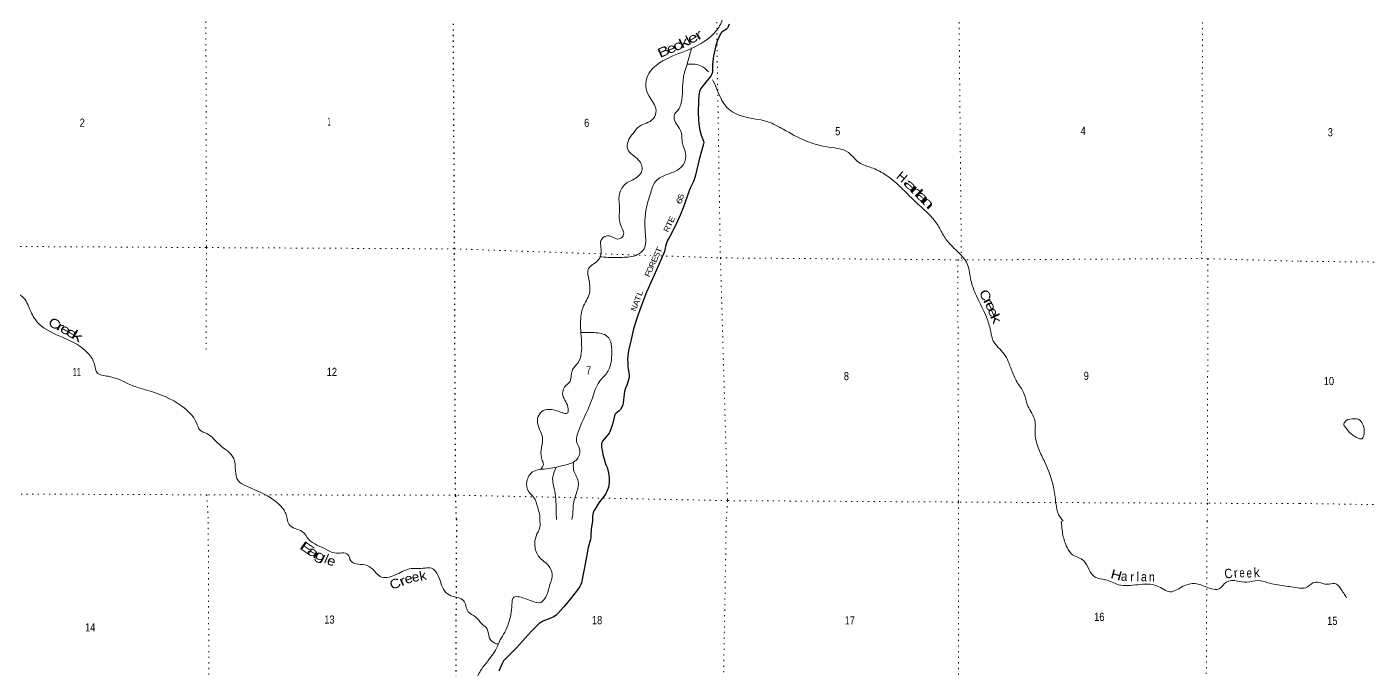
# Model space of a CAD drawing. Header units: feet. Extents: x -248627 to 3, y 0 to 184934.
# Drawn here: x -89199 to -60433, y 88680 to 102445 of the extents above; entities that cross this region are included whole.
import ezdxf
from ezdxf.enums import TextEntityAlignment as Align

# ---------------------------------------------------------------- set-up
doc = ezdxf.new("R2010")
doc.units = ezdxf.units.FT
doc.header["$LTSCALE"] = 80
doc.linetypes.add('DOTTED', pattern=[1.5, 0.3, -1.2])
for name, color, linetype, lineweight in [('29', 7, 'Continuous', 25), ('30', 7, 'Continuous', 13), ('39', 7, 'Continuous', 13), ('41', 7, 'Continuous', 13), ('6', 7, 'DOTTED', 25), ('7', 7, 'DOTTED', 13)]:
    doc.layers.add(name, color=color, linetype=linetype, lineweight=lineweight)

msp = doc.modelspace()

# ---------------------------------------------------------------- linework, layer by layer
at = {"layer": '29'}
for points in [[(-74138.95, 102498.98), (-74164.28, 102431.9), (-74173.96, 102417.89), (-74193.69, 102398.3), (-74284.06, 102338.84), (-74298.64, 102323.1), (-74319.32, 102291.43), (-74364.27, 102204.58), (-74392.5, 102139.01), (-74407.13, 102088.2), (-74440.17, 101977.76), (-74474.59, 101813.47), (-74488.33, 101709.69), (-74491.75, 101630.13), (-74491.45, 101506.8), (-74496.38, 101472.81), (-74508.9, 101437.79), (-74524.51, 101402.28), (-74544.49, 101370.7), (-74666, 101223.39), (-74742.01, 101123.69), (-74758.99, 101091.74), (-74771.3, 101058.57), (-74782.93, 101013.22), (-74787.13, 100977.19), (-74798.05, 100855.58), (-74801.29, 100610.18), (-74796.42, 100453.77), (-74780.01, 100311.18), (-74764.01, 100231.33), (-74734.74, 100120.76), (-74686.23, 99993.32), (-74682.77, 99968.56), (-74685.99, 99934.23), (-74784.19, 99572.72), (-74856.62, 99267.78), (-74872.86, 99215.01), (-74903.34, 99131.69), (-74971.7, 98989.59), (-74994.63, 98930.48), (-75121.7, 98569.37), (-75186.01, 98407.66), (-75276.91, 98214.77), (-75408.4, 97952.61), (-75457.59, 97862.93), (-75470.97, 97830.55), (-75492.66, 97768.24), (-75515.88, 97663.75), (-75526.73, 97631.71), (-75547.05, 97578.93), (-75747.04, 97124.83), (-75906.46, 96760.22), (-76049.94, 96383.23), (-76102.98, 96237.3), (-76185.91, 95971.82), (-76240.84, 95746.29), (-76289.23, 95535.34), (-76294.79, 95491.35), (-76308.36, 95395.41), (-76315.91, 95314.63), (-76312.96, 95247.49), (-76307.4, 95159.06), (-76290.17, 95039.28), (-76281.05, 94974.02), (-76281.73, 94940.26), (-76288.63, 94901.11), (-76332.99, 94769.59), (-76358.72, 94699.92), (-76378.15, 94632.87), (-76388.76, 94570.74), (-76406.69, 94384.57), (-76416.75, 94343.19), (-76430.02, 94309.63), (-76466.77, 94247.16), (-76498.57, 94212.84), (-76569.25, 94157.4), (-76587.71, 94134.14), (-76635.18, 93949.28), (-76673.57, 93824.81), (-76693.74, 93768.87), (-76713.4, 93734.66), (-76777.22, 93659.04)], [(-76777.22, 93659.04), (-76854.44, 93567.31), (-76863.83, 93547.47), (-76873.94, 93517.99), (-76877.7, 93472.68), (-76871.82, 93430.57), (-76861.52, 93370.32), (-76843.44, 93281.76), (-76817.46, 93179.46), (-76803.43, 93130.25), (-76786.49, 93079.12), (-76774.53, 93043.72), (-76753.67, 93002.43), (-76737.71, 92953.25), (-76721.67, 92882.41), (-76713.02, 92784.25), (-76711.09, 92701.24), (-76717.95, 92608.78), (-76732.17, 92555.4), (-76757.51, 92490.3), (-76781.22, 92444.36), (-76804.45, 92407.39), (-76929.86, 92243.01), (-77018.95, 92103.24), (-77039.45, 92069.62), (-77055.05, 92032.13), (-77061.04, 91999), (-77066.54, 91949.36), (-77066.9, 91885.91)], [(-77066.9, 91885.91), (-77069.35, 91854.21), (-77073.69, 91810.84), (-77096.28, 91684.31), (-77101.88, 91539.8), (-77106.48, 91503.01), (-77112.72, 91461.74), (-77157.8, 91286.31), (-77210.5, 91009.14), (-77258, 90750.54), (-77306.04, 90533.23), (-77318.71, 90494.68), (-77340.4, 90449.14), (-77371.44, 90405.59), (-77508.66, 90221.04), (-77676.46, 90021.04), (-77814.96, 89868.79), (-77847.77, 89835.51), (-77895.03, 89804), (-78019.22, 89748.25), (-78130.96, 89708.36), (-78175.19, 89683.73), (-78214.78, 89655.76), (-78381.84, 89488.01), (-78706.36, 89132.13), (-78906.48, 88928.8), (-78949.16, 88885.71), (-78973.01, 88855.35), (-78995.67, 88817.82), (-79074.3, 88640.05)]]:
    msp.add_lwpolyline(points, dxfattribs=at)
at = {"layer": '39'}
for points in [[(-72290.79, 111530.7), (-72333.33, 111252.44), (-72299.94, 111129.1), (-72184.49, 110908.35), (-72149.27, 110760.77), (-72263.05, 110412.33), (-72593.83, 109687.84), (-72695.84, 109292.9), (-72727.76, 108558.41), (-72724.32, 108219.29), (-72766.67, 107965.25), (-73137.82, 107767.83), (-73350.63, 107674.34), (-73518.67, 107360.56), (-73668.53, 106786.28), (-73544.27, 106397.95), (-73282.73, 106000.65), (-73050.4, 105482.43), (-73055.33, 105105.02), (-73202.28, 104908.17), (-73576.99, 104773.34), (-73980.65, 104289.52), (-74045.54, 103993.24), (-74013.85, 103649.9), (-74074.51, 103379.83), (-74240.26, 103102.36), (-74250.25, 102854.17), (-74309.29, 102531.6), (-74476.79, 102288.46), (-75043.02, 101938.91), (-75630.81, 101674.26), (-75879.31, 101405.41), (-75923.54, 101169.54), (-75854.47, 100959.18), (-75705.32, 100655.45), (-75769.36, 100470.18), (-76063.49, 100308.59), (-76197.93, 100162.12), (-76306.32, 99987.22), (-76313.63, 99825.79), (-76079.12, 99590.14), (-76008.17, 99361.6), (-76138.66, 99202.99), (-76376.03, 99067.28), (-76495.03, 98827.86), (-76489.12, 98545.24), (-76471.43, 98220.17), (-76410.76, 97967.47), (-76528.45, 97897.59), (-76711.72, 97967.4), (-76869.82, 97895.76), (-76880.22, 97595.09), (-76960.28, 97428.08), (-77151.38, 97267.84), (-77141.31, 97001.35), (-77133.28, 96732.85), (-77275.03, 96424.95), (-77321.25, 96193.14), (-77319.19, 95936.79), (-77302.98, 95680.34), (-77385.16, 95238.85), (-77493.25, 95104.31), (-77522.46, 94983.4), (-77549.77, 94846.32), (-77637.27, 94762.12), (-77709.32, 94586.98), (-77594.43, 94293.57), (-77599.37, 94176.53), (-77825.29, 94216.35), (-78191.26, 94166.24), (-78249.03, 94009.18), (-78140.85, 93631.03), (-78171.1, 93374.89), (-78144.54, 93152.7), (-78120.94, 93069.79), (-78180.46, 92962.25)], [(-74942.36, 101992.69), (-75020.56, 101708.66), (-75116.08, 101370.19), (-75166.83, 100813.44), (-75212.18, 100694.65), (-75316.41, 100535.87), (-75287.21, 100394.39), (-75177.44, 100222.12), (-75137.19, 99941.3), (-75070.17, 99726.91), (-75138.83, 99466.98), (-75473.55, 99279.42), (-75702.82, 99145.67), (-75819.87, 98896.15), (-75917.57, 98537.51), (-75944.12, 98236.94), (-75931.95, 97982.54), (-75960.46, 97690.05), (-76102.82, 97563.82), (-76434.52, 97505.41), (-76733.48, 97503.31), (-76910.3, 97519.99)], [(-75038.04, 101645.86), (-74730.51, 101603.85), (-74581.74, 101481.24)], [(-74493.36, 101308.72), (-74478.48, 101283.31), (-74209.95, 100744.67), (-73900.45, 100542.85), (-73309.65, 100411.86), (-72979.62, 100252.29), (-72496.78, 100002.92), (-72069.53, 99879.05), (-71575.67, 99748.69), (-71351.1, 99535.31), (-71085.31, 99426.61), (-70811.64, 99293.64), (-70454.32, 99006.73), (-70153.66, 98706.06), (-69664.76, 98194.26), (-69525.25, 97951.15), (-69355.17, 97742.15), (-69022.91, 97348.43), (-68950.8, 97008.87), (-68859.97, 96737.82), (-68633.39, 96260.01), (-68540.67, 95972.79), (-68473.96, 95718.04), (-68243.82, 95440.03), (-68080.9, 95089.79), (-67963.71, 94832.7), (-67822.05, 94605.72), (-67729.33, 94318.51), (-67580.24, 94006.71), (-67574.42, 93714), (-67496.09, 93394.59), (-67366.97, 93113.19), (-67183.22, 92581.16), (-67129.36, 92231.63), (-67070.57, 91997.11), (-66974.76, 91849.15)], [(-91051.41, 98071.8), (-90998.83, 97868.16), (-90667.44, 97623.8), (-90463.57, 97343.94), (-90238.39, 97209.27), (-89648.08, 97013.7), (-89506.16, 96821.03), (-89261.21, 96629.72), (-89115.95, 96346.2), (-88940.25, 96080.65), (-88419.38, 95786.63), (-87882.69, 95448.1), (-87745.24, 95198.95), (-87694, 95033.11), (-87452.21, 94956.86), (-86906.44, 94747.45), (-86624.35, 94658.83), (-85875.59, 94318.93), (-85561.27, 93955.6), (-85481.66, 93801.69), (-85340.83, 93730.13), (-85075.99, 93498.32), (-84761.21, 93195.54), (-84724.86, 92932.91), (-84669.92, 92722.64), (-84481.02, 92598.29), (-83809.22, 92230.63), (-83697.07, 92106.78), (-83647.27, 92015.63), (-83615.73, 91909.34)], [(-77317.3, 95895.45), (-77030.69, 95892.53), (-76750.55, 95812), (-76654.59, 95421.83), (-76758.61, 95028.91), (-76919.61, 94842.24), (-77069.78, 94489.99), (-77370.15, 93779.44), (-77408.17, 93563.72), (-77338.91, 93377.58), (-77419.37, 93158.09), (-77664.59, 93052.71), (-78006.5, 92980.24), (-78208.64, 92959.34)], [(-60934.68, 93883.08), (-60831.34, 93754.43), (-60681.7, 93646.16), (-60564.65, 93618.44), (-60518.75, 93733.65), (-60541.63, 93907.05), (-60614.66, 94017.68), (-60778.07, 94043.17), (-60935.06, 93975.88), (-60946.84, 93897.15), (-60934.68, 93883.08)], [(-78208.64, 92959.34), (-78352.47, 92905.78), (-78473.19, 92704.72), (-78436.52, 92482.46), (-78330.35, 92368.74), (-78243.22, 92142.12), (-78198.09, 91970.26), (-78198.13, 91886.97)], [(-77840.21, 93009.33), (-77918.98, 92804.07), (-77876.96, 92490.95), (-77846.03, 92048.72), (-77840.44, 91889.31)], [(-77476.36, 93110.7), (-77473.4, 92962.66), (-77374.37, 92707.7), (-77400.3, 92487.86), (-77481.36, 92191.68), (-77488.65, 92032.27), (-77510.61, 91886.63)], [(-83615.73, 91909.34), (-83613.64, 91899.37), (-83573.91, 91779.2), (-83294.72, 91630.68), (-83150.63, 91460.62), (-82781.15, 91247.15), (-82604.3, 91169.69), (-82312.37, 91134.02), (-82250.67, 91002.66), (-82136.2, 90937.59), (-81948.97, 90914.52), (-81780.26, 90822.98), (-81623.99, 90669), (-81303.51, 90695.7), (-80998.54, 90827.32), (-80653.92, 90845.83), (-80547.1, 90853.39), (-80374.85, 90677.15), (-80211.67, 90321.5), (-80059.03, 90238.1), (-79837.89, 90154.38), (-79732.5, 89911.92), (-79578, 89800.29), (-79439.83, 89652.44), (-79327.66, 89538.99), (-79276.38, 89345.18), (-79162.14, 89239.79), (-79089.49, 89215.16)], [(-78198.12, 91889.75), (-78199.08, 91723.3), (-78278.76, 91528.1), (-78304.07, 91328.61), (-78214.8, 91086.23), (-78016.37, 90905.83), (-77932.87, 90709.85), (-77980.45, 90492.32), (-78070.6, 90228.61), (-78178.04, 90112.18), (-78373.3, 90141.34), (-78632.7, 90227.26), (-78755.63, 90221.8), (-78794.81, 90062.7), (-78867.59, 89665.84), (-78949.29, 89470.65), (-79044.91, 89307.78), (-79106.13, 89170.97), (-79309.37, 88859.41), (-79467.72, 88648.45), (-79602.16, 88388.99), (-79770.56, 88182.12), (-80079.79, 88010.19), (-80233.54, 87898.01), (-80425.23, 87846.5), (-80590.56, 87825.11), (-81001.81, 87778.69), (-81304.34, 87721.66), (-81755.93, 87669.37)], [(-67015.8, 91853.7), (-66978.3, 91552.8), (-66891.17, 91288.25), (-66773.19, 91132.43), (-66536.17, 91006.29), (-66422.4, 90820.25), (-66284.37, 90648.2), (-66065.07, 90594.73), (-65785.63, 90490.57), (-65370.6, 90490.6), (-64961.77, 90464.45), (-64676.41, 90338.08), (-64405.77, 90455.75), (-64143.54, 90512.97), (-63894.15, 90437.18), (-63618.3, 90409.65), (-63474.48, 90546.07), (-63238.63, 90569.14), (-63033.26, 90545.98), (-62795.34, 90579.12), (-62588.09, 90533.78), (-62241.94, 90467.6), (-61909.41, 90415.49)], [(-61909.41, 90415.49), (-61777.35, 90425.93), (-61616.51, 90526.97), (-61487.71, 90539.3), (-61324.57, 90499.3), (-61145.45, 90515.75), (-61024.45, 90407.17), (-60899.23, 90209.94)]]:
    msp.add_spline(points, degree=3, dxfattribs=at)
at = {"layer": '6'}
for points in [[(-79985.98, 91896.09), (-80002.48, 92407.82), (-80026.43, 97686.1), (-80054.64, 102936.15), (-80060.14, 108250.64), (-80071.9, 113538.93), (-80063.54, 118817), (-80048.56, 124167.69), (-80039.98, 129474.02), (-80030.33, 133347.27), (-80787.76, 133348.14), (-80770.66, 134781.09), (-80771.44, 137802)], [(-79985.98, 91896.09), (-80008.33, 87114.61), (-79885.31, 81835.35), (-79808.65, 79347.09)]]:
    msp.add_lwpolyline(points, dxfattribs=at)
at = {"layer": '7'}
for p, q in [((-69210.3, 103022.13), (-69157.47, 97448.2)), ((-63981.82, 103017.51), (-64010.67, 97479.47)), ((-85338.83, 92416.14), (-85309.13, 91915.64)), ((-85288.1, 86883.74), (-85309.13, 91915.64)), ((-69222.4, 87002.64), (-69215.96, 91860.39)), ((-63888.34, 91844.64), (-63911.78, 86991.4))]:
    msp.add_line(p, q, dxfattribs=at)
for points in [[(-85359.92, 103036.4), (-85346.48, 97714.49), (-85355.71, 95468.07)], [(-74411.93, 103026.73), (-74325.9, 97493.78), (-74172.09, 92291.36), (-74198.96, 91876.28)], [(-92833.89, 97774.21), (-90660.45, 97744.86), (-85346.48, 97714.49), (-80026.43, 97686.1), (-75824.41, 97544.34)], [(-75604.39, 97536.91), (-74325.9, 97493.78), (-69234.19, 97452.74), (-69157.47, 97448.2), (-64010.67, 97479.47), (-63871.33, 97476.55), (-61890.03, 97420.63)], [(-69234.19, 97452.74), (-69215.61, 92263.3), (-69215.96, 91860.39)], [(-63871.33, 97476.55), (-63879.41, 92234.81), (-63888.34, 91844.64)], [(-61890.03, 97420.63), (-58598.09, 97387.97), (-58390.5, 97407.07), (-53273.18, 97331.37), (-48159.97, 97275.84)], [(-61904.31, 92230.8), (-63879.41, 92234.81), (-69215.63, 92261.28), (-74172.09, 92291.36), (-80002.48, 92407.82), (-85338.83, 92416.14), (-90644.79, 92438.38), (-92855.86, 92447.94)], [(-61904.31, 92230.8), (-58587.01, 92180.85), (-57761.2, 92175.05)], [(-74198.96, 91876.28), (-74283.46, 86968.32), (-74367.52, 81764.65), (-74471.25, 78142.22)]]:
    msp.add_lwpolyline(points, dxfattribs=at)

# ---------------------------------------------------------------- texts
at = {"layer": '30'}
for s, rotation, width, p in [('6', 64.925, 1.45, (-75150.9, 98689.23)), ('5', 69.758, 1.25, (-75113.81, 98789.91)), ('E', 64.768, 1.2, (-75316.48, 98295.02)), ('R', 63.363, 1.15, (-75417.74, 98090.13)), ('T', 63.363, 1.45, (-75365.6, 98194.07)), ('E', 66.231, 1.2, (-75680.83, 97438.78)), ('S', 66.231, 1.2, (-75638.39, 97534.57)), ('T', 67.002, 1.35, (-75590.51, 97636.53)), ('O', 66.231, 1.05, (-75779.4, 97223.93)), ('R', 66.231, 1.1, (-75730.67, 97329.65)), ('F', 66.383, 1.25, (-75822.42, 97127.15)), ('T', 69.602, 1.25, (-76037.78, 96606.74)), ('L', 69.163, 1.25, (-75996.38, 96720.75)), ('A', 69.163, 1.15, (-76074.66, 96509.6))]:
    msp.add_text(s, height=120, rotation=rotation, dxfattribs=dict(at, width=width)).set_placement(p, align=Align.CENTER)
msp.add_text('N', height=120, rotation=70.026, dxfattribs=at).set_placement((-76120.49, 96394.04), align=Align.CENTER)
at = {"layer": '41'}
for s, rotation, width, p in [('k', 26.248, 1.55, (-75062.93, 102019.88)), ('l', 28.302, 1.15, (-74967.39, 102070.49)), ('e', 28.302, 1.45, (-74873.81, 102120.9)), ('r', 30.07, 1.65, (-74743.31, 102192.45)), ('B', 23.769, 1.45, (-75503.29, 101826.76)), ('e', 22.121, 1.25, (-75344.23, 101893.09)), ('c', 25.121, 1.5, (-75203.21, 101954.86)), ('a', 315.255, 2.15, (-70311.51, 98977.81)), ('r', 315.255, 2.25, (-70210.29, 98877.49)), ('l', 314.743, 1.85, (-70139.97, 98810.54)), ('a', 314.743, 2.15, (-70060.14, 98730)), ('n', 314.343, 2.1, (-69954.66, 98619.19)), ('C', 294.256, 1.2, (-68735.1, 96655.43)), ('r', 297.24, 1.55, (-68665.05, 96518.94)), ('e', 295.918, 1.35, (-68613.03, 96416.36)), ('e', 292.564, 1.25, (-68564.59, 96294.45)), ('C', 332.469, 1.25, (-88652.33, 95998.26)), ('r', 332.469, 1.55, (-88525.28, 95933.07)), ('k', 294.677, 1.5, (-68505.71, 96153.21)), ('e', 332.469, 1.4, (-88415.95, 95873.54)), ('e', 329.88, 1.5, (-88285.81, 95800.88)), ('k', 329.88, 1.7, (-88166.33, 95732.92)), ('E', 324.994, 1.75, (-83244.32, 91189.79)), ('a', 329.938, 1.6, (-83108.24, 91106.97)), ('g', 332.628, 1.55, (-82945.63, 91021.2)), ('e', 339.812, 1.2, (-82697.83, 90906.72)), ('C', 23.365, 1.2, (-81261.36, 90420.76)), ('r', 23.361, 1.45, (-81104.47, 90480.44)), ('e', 19.07, 1.15, (-80983.25, 90527.41)), ('e', 15.07, 1.05, (-80840.65, 90560.96)), ('k', 11.07, 1.1, (-80688.87, 90586.05)), ('H', 343.952, 1.2, (-65860.45, 90603.62)), ('a', 355.072, 0.9, (-65671.49, 90573.01)), ('a', 357.517, 0.85, (-65244.42, 90562.2)), ('n', 358.354, 0.85, (-65074.18, 90555.09)), ('C', 9.428, 0.9, (-63413.68, 90631.51)), ('e', 2.598, 0.75, (-63134.51, 90647.06)), ('e', 1.768, 0.75, (-62979.85, 90643.27)), ('k', 3.804, 0.95, (-62817.98, 90653.69))]:
    msp.add_text(s, height=200, rotation=rotation, dxfattribs=dict(at, width=width)).set_placement(p, align=Align.CENTER)
for s, rotation, p in [('H', 319.653, (-70495.08, 99153.64)), ('l', 336.74, (-82812.19, 90955.51)), ('r', 359.053, (-65496.42, 90559.53)), ('l', 359.177, (-65374.86, 90563.58)), ('r', 5.22, (-63263.46, 90642.71))]:
    msp.add_text(s, height=200, rotation=rotation, dxfattribs=at).set_placement(p, align=Align.CENTER)
at = {"layer": '7'}
for s, width, p in [('2', 0.85, (-88066.19, 100303.84)), ('1', 0.4, (-82751.41, 100326.63)), ('6', 0.85, (-77247.92, 100298.89)), ('5', 0.85, (-71863.68, 100119.92)), ('4', 0.85, (-66600.41, 100128.88)), ('3', 0.85, (-61299.5, 100098.5)), ('11', 0.65, (-88214.96, 94961.09)), ('12', 0.85, (-82768.44, 94963.21)), ('7', 0.85, (-77205.24, 94997.48)), ('8', 0.85, (-71677.89, 94872.89)), ('9', 0.85, (-66533.43, 94879.11)), ('10', 0.85, (-61385.85, 94766.72))]:
    msp.add_text(s, height=175, dxfattribs=dict(at, width=width)).set_placement(p)
at = {"layer": '7', "width": 0.85}
for s, rotation, p in [('13', 359.727, (-82819.98, 89656.31)), ('18', 359.727, (-77080.99, 89644.15)), ('17', 359.727, (-71661.11, 89638.9)), ('16', 359.727, (-66309.83, 89714.78)), ('15', 0.105, (-61312.71, 89628.89)), ('14', 359.727, (-87950.75, 89489.42))]:
    msp.add_text(s, height=175, rotation=rotation, dxfattribs=at).set_placement(p)

doc.saveas('drawing.dxf')
